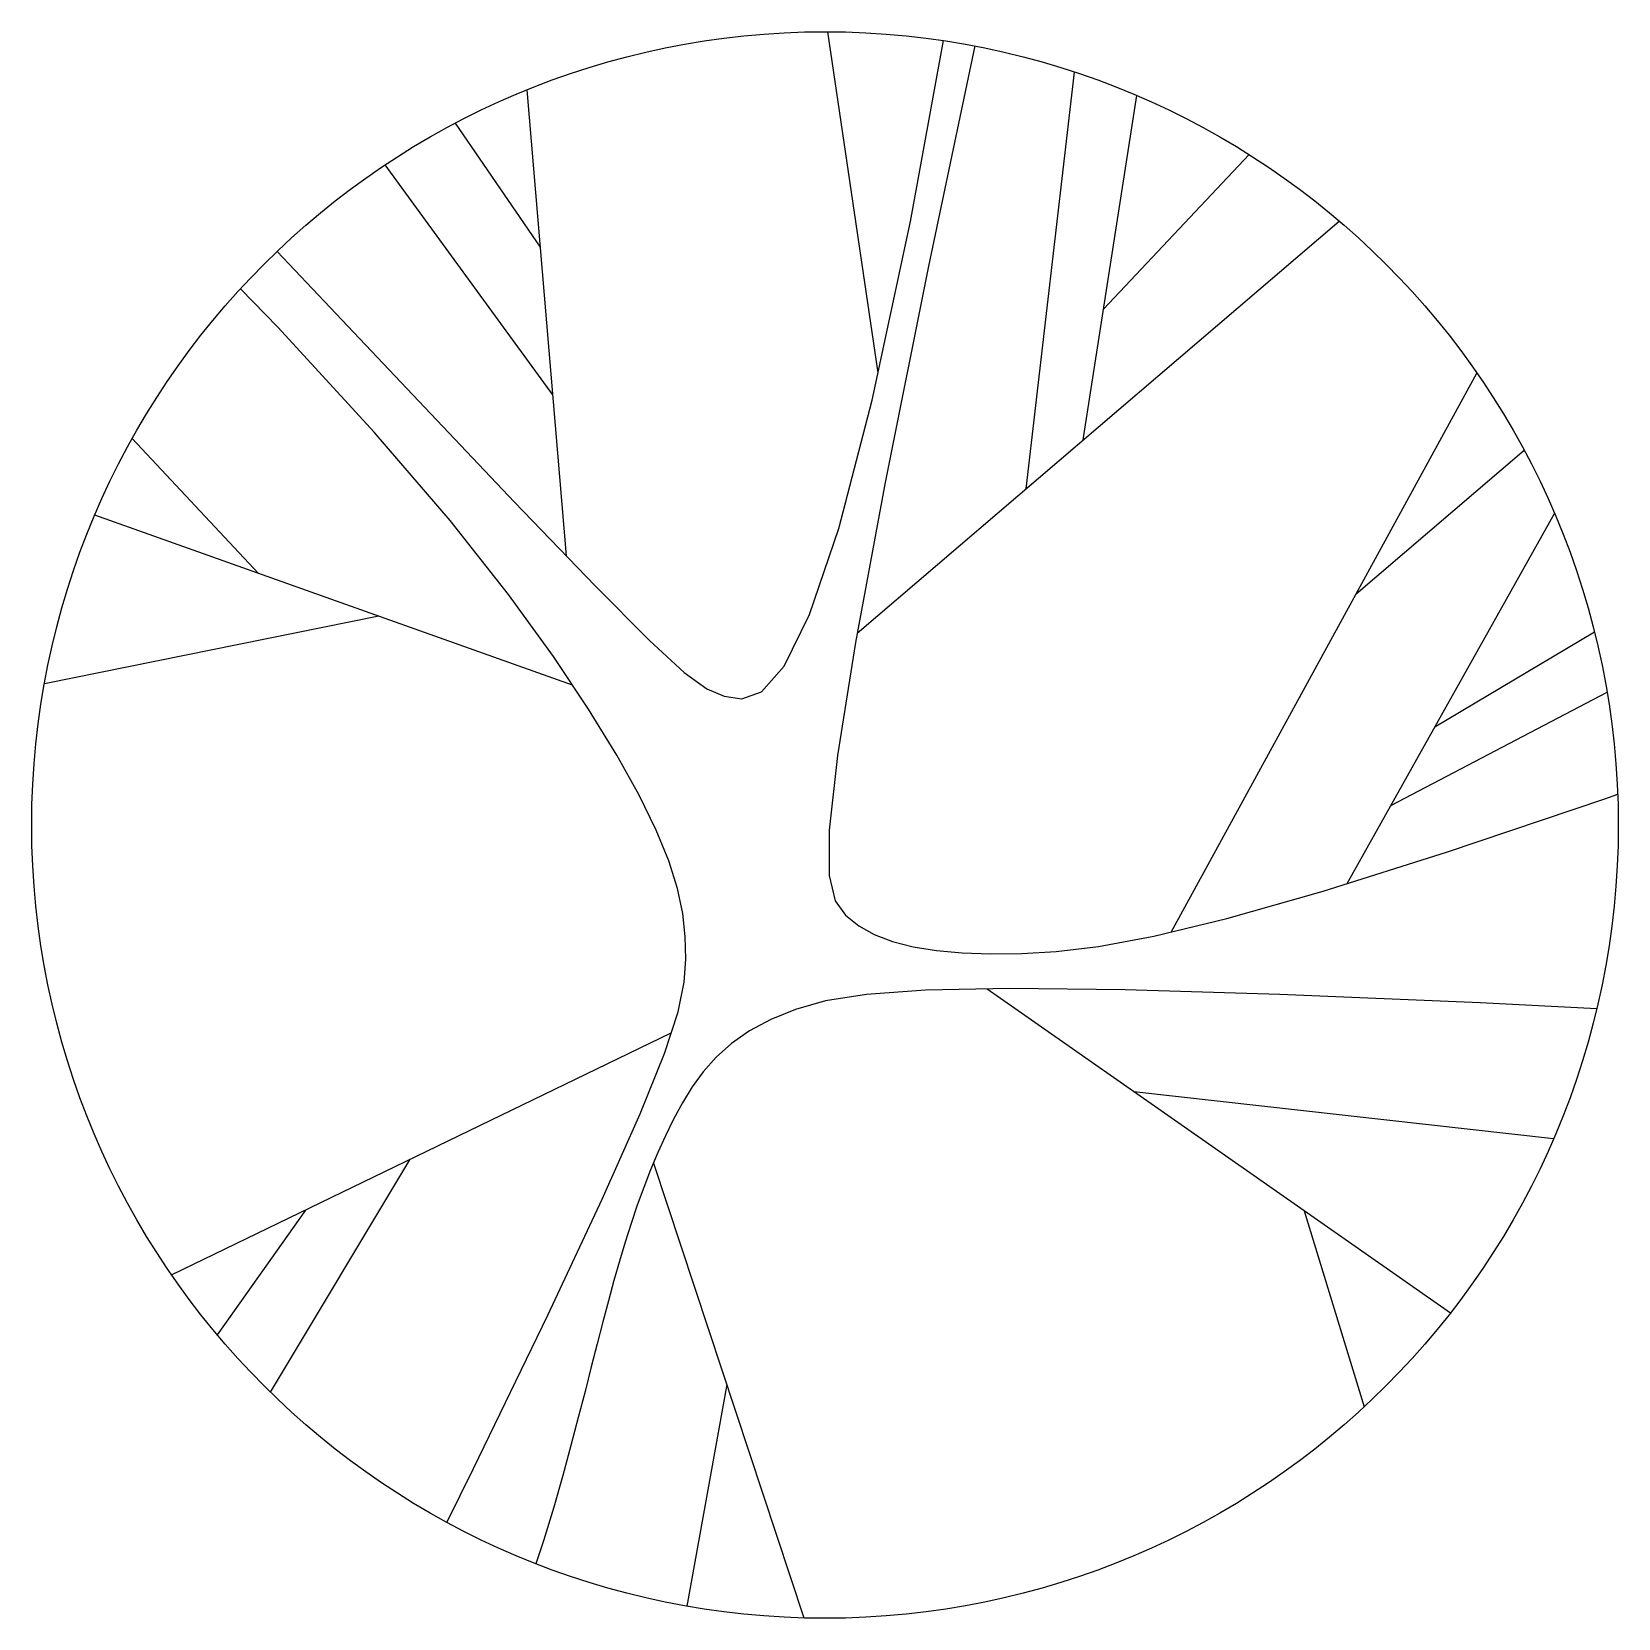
# Model space of a CAD drawing. Extents: x 36.87 to 44.13, y 17.83 to 25.09.
import ezdxf

# ---------------------------------------------------------------- set-up
doc = ezdxf.new("R2010")
doc.units = 0
doc.layers.get('0').update_dxf_attribs({"linetype": 'CONTINUOUS'})

msp = doc.modelspace()

# ---------------------------------------------------------------- linework, layer by layer
at = {"color": 9}
for p, q in [((40.7463, 23.5316), (40.5156, 25.0935)), ((41.4233, 23.001), (41.6458, 24.909)), ((39.3196, 22.6935), (39.1391, 24.8277)), ((41.6856, 23.2252), (41.9303, 24.8013)), ((39.2001, 24.1067), (38.8116, 24.6755)), ((39.2572, 23.4316), (38.4895, 24.4842)), ((41.7784, 23.8231), (42.4442, 24.5311)), ((40.6503, 22.3402), (42.8573, 24.227)), ((42.088, 20.9721), (43.4877, 23.5307)), ((37.9099, 22.6135), (37.3316, 23.2311)), ((42.9346, 22.5197), (43.7035, 23.1779)), ((39.3475, 22.1029), (37.1598, 22.8799)), ((42.8933, 21.1946), (43.8427, 22.8882)), ((38.4598, 22.4181), (36.9296, 22.1087)), ((43.2955, 21.9121), (44.0253, 22.346)), ((43.0933, 21.5513), (44.0832, 22.0704)), ((41.2454, 20.7116), (43.3661, 19.2281)), ((39.798, 20.5086), (37.5123, 19.4022)), ((41.917, 20.2418), (43.8387, 20.0266)), ((38.6003, 19.9288), (37.9635, 18.8662)), ((39.7177, 19.9147), (40.4066, 17.8319)), ((38.1254, 19.6989), (37.7206, 19.1285)), ((42.6973, 19.6959), (42.9718, 18.7988)), ((40.0529, 18.901), (39.871, 17.886))]:
    msp.add_line(p, q, dxfattribs=at)
for p, q in [((40.8944, 24.2243), (41.0462, 25.0527)), ((41.1884, 25.0282), (40.9776, 24.0204)), ((40.7196, 23.4064), (40.8944, 24.2243)), ((37.9949, 24.0882), (38.5614, 23.4894)), ((40.9776, 24.0204), (40.7788, 23.0301)), ((37.9976, 23.7414), (37.8272, 23.9171)), ((38.4397, 23.2597), (37.9976, 23.7414)), ((38.5614, 23.4894), (39.0822, 22.9406)), ((40.5664, 22.8191), (40.7196, 23.4064)), ((38.7866, 22.8557), (38.4397, 23.2597)), ((40.7788, 23.0301), (40.6423, 22.2973)), ((39.0822, 22.9406), (39.4508, 22.557)), ((39.0548, 22.5177), (38.7866, 22.8557)), ((40.4325, 22.4255), (40.5664, 22.8191)), ((39.2607, 22.2338), (39.0548, 22.5177)), ((39.4508, 22.557), (39.6991, 22.3074)), ((40.3154, 22.1888), (40.4325, 22.4255)), ((39.6991, 22.3074), (39.859, 22.1608)), ((40.6423, 22.2973), (40.5597, 21.7808)), ((39.4209, 21.9921), (39.2607, 22.2338)), ((39.859, 22.1608), (39.9624, 22.086)), ((40.2127, 22.0722), (40.3154, 22.1888)), ((39.9624, 22.086), (40.0411, 22.052)), ((40.0411, 22.052), (40.1221, 22.0389)), ((40.1221, 22.0389), (40.2127, 22.0722)), ((39.5494, 21.7823), (39.4209, 21.9921)), ((39.6516, 21.5991), (39.5494, 21.7823)), ((40.5597, 21.7808), (40.5224, 21.4391)), ((39.73, 21.4389), (39.6516, 21.5991)), ((43.352, 21.3392), (44.0727, 21.5821)), ((44.0727, 21.5821), (44.1318, 21.6029)), ((39.7876, 21.2977), (39.73, 21.4389)), ((40.5224, 21.4391), (40.5219, 21.2309)), ((39.8272, 21.1719), (39.7876, 21.2977)), ((42.7832, 21.1599), (43.352, 21.3392)), ((40.5219, 21.2309), (40.5496, 21.1148)), ((39.8515, 21.0576), (39.8272, 21.1719)), ((42.3431, 21.0343), (42.7832, 21.1599)), ((40.5496, 21.1148), (40.5971, 21.0495)), ((39.8634, 20.9511), (39.8515, 21.0576)), ((40.5971, 21.0495), (40.6573, 21.0004)), ((40.6573, 21.0004), (40.7288, 20.9602)), ((42.0084, 20.9526), (42.3431, 21.0343)), ((39.8657, 20.8486), (39.8634, 20.9511)), ((40.7288, 20.9602), (40.8118, 20.9283)), ((40.8118, 20.9283), (40.9064, 20.9042)), ((41.7557, 20.9053), (42.0084, 20.9526)), ((39.8584, 20.7421), (39.8657, 20.8486)), ((40.9064, 20.9042), (41.0128, 20.8872)), ((41.0128, 20.8872), (41.131, 20.877)), ((41.131, 20.877), (41.2611, 20.8728)), ((41.2611, 20.8728), (41.4034, 20.8742)), ((41.4034, 20.8742), (41.5618, 20.8824)), ((41.5618, 20.8824), (41.7557, 20.9053)), ((39.8303, 20.6075), (39.8584, 20.7421)), ((40.9635, 20.7061), (40.6934, 20.6864)), ((41.3476, 20.7136), (40.9635, 20.7061)), ((41.8775, 20.7075), (41.3476, 20.7136)), ((42.5852, 20.686), (41.8775, 20.7075)), ((40.5056, 20.6564), (40.3683, 20.6177)), ((40.6934, 20.6864), (40.5056, 20.6564)), ((43.5023, 20.6473), (42.5852, 20.686)), ((44.0357, 20.6209), (43.5023, 20.6473)), ((39.7677, 20.4161), (39.8303, 20.6075)), ((40.2546, 20.5719), (40.1575, 20.5197)), ((40.3683, 20.6177), (40.2546, 20.5719)), ((40.1575, 20.5197), (40.0749, 20.462)), ((39.6566, 20.1397), (39.7677, 20.4161)), ((40.0749, 20.462), (40.005, 20.3994)), ((40.005, 20.3994), (39.9455, 20.3328)), ((39.9455, 20.3328), (39.8946, 20.2627)), ((39.8946, 20.2627), (39.8501, 20.19)), ((39.4832, 19.7498), (39.6566, 20.1397)), ((39.8501, 20.19), (39.8101, 20.1154)), ((39.8101, 20.1154), (39.7728, 20.0394)), ((39.7728, 20.0394), (39.7376, 19.9622)), ((39.7376, 19.9622), (39.7045, 19.8835)), ((39.7045, 19.8835), (39.6732, 19.8033)), ((39.6732, 19.8033), (39.6435, 19.7216)), ((39.2335, 19.2179), (39.4832, 19.7498)), ((39.6435, 19.7216), (39.6152, 19.6381)), ((39.6152, 19.6381), (39.5881, 19.5528)), ((39.5881, 19.5528), (39.562, 19.4656)), ((39.562, 19.4656), (39.5367, 19.3763)), ((39.5367, 19.3763), (39.5116, 19.2841)), ((39.5116, 19.2841), (39.4864, 19.1881)), ((38.8937, 18.5156), (39.2335, 19.2179)), ((39.4864, 19.1881), (39.4604, 19.0875)), ((39.4604, 19.0875), (39.4333, 18.9814)), ((39.4333, 18.9814), (39.4044, 18.8689)), ((39.4044, 18.8689), (39.3734, 18.7492)), ((39.3734, 18.7492), (39.3396, 18.6213)), ((39.3396, 18.6213), (39.3025, 18.4846)), ((38.7725, 18.2695), (38.8937, 18.5156)), ((39.3025, 18.4846), (39.2611, 18.3392)), ((39.2611, 18.3392), (39.2143, 18.1856)), ((39.2143, 18.1856), (39.1796, 18.0803))]:
    msp.add_line(p, q)
msp.add_circle((40.503, 21.462), 3.6315)

doc.saveas('drawing.dxf')
